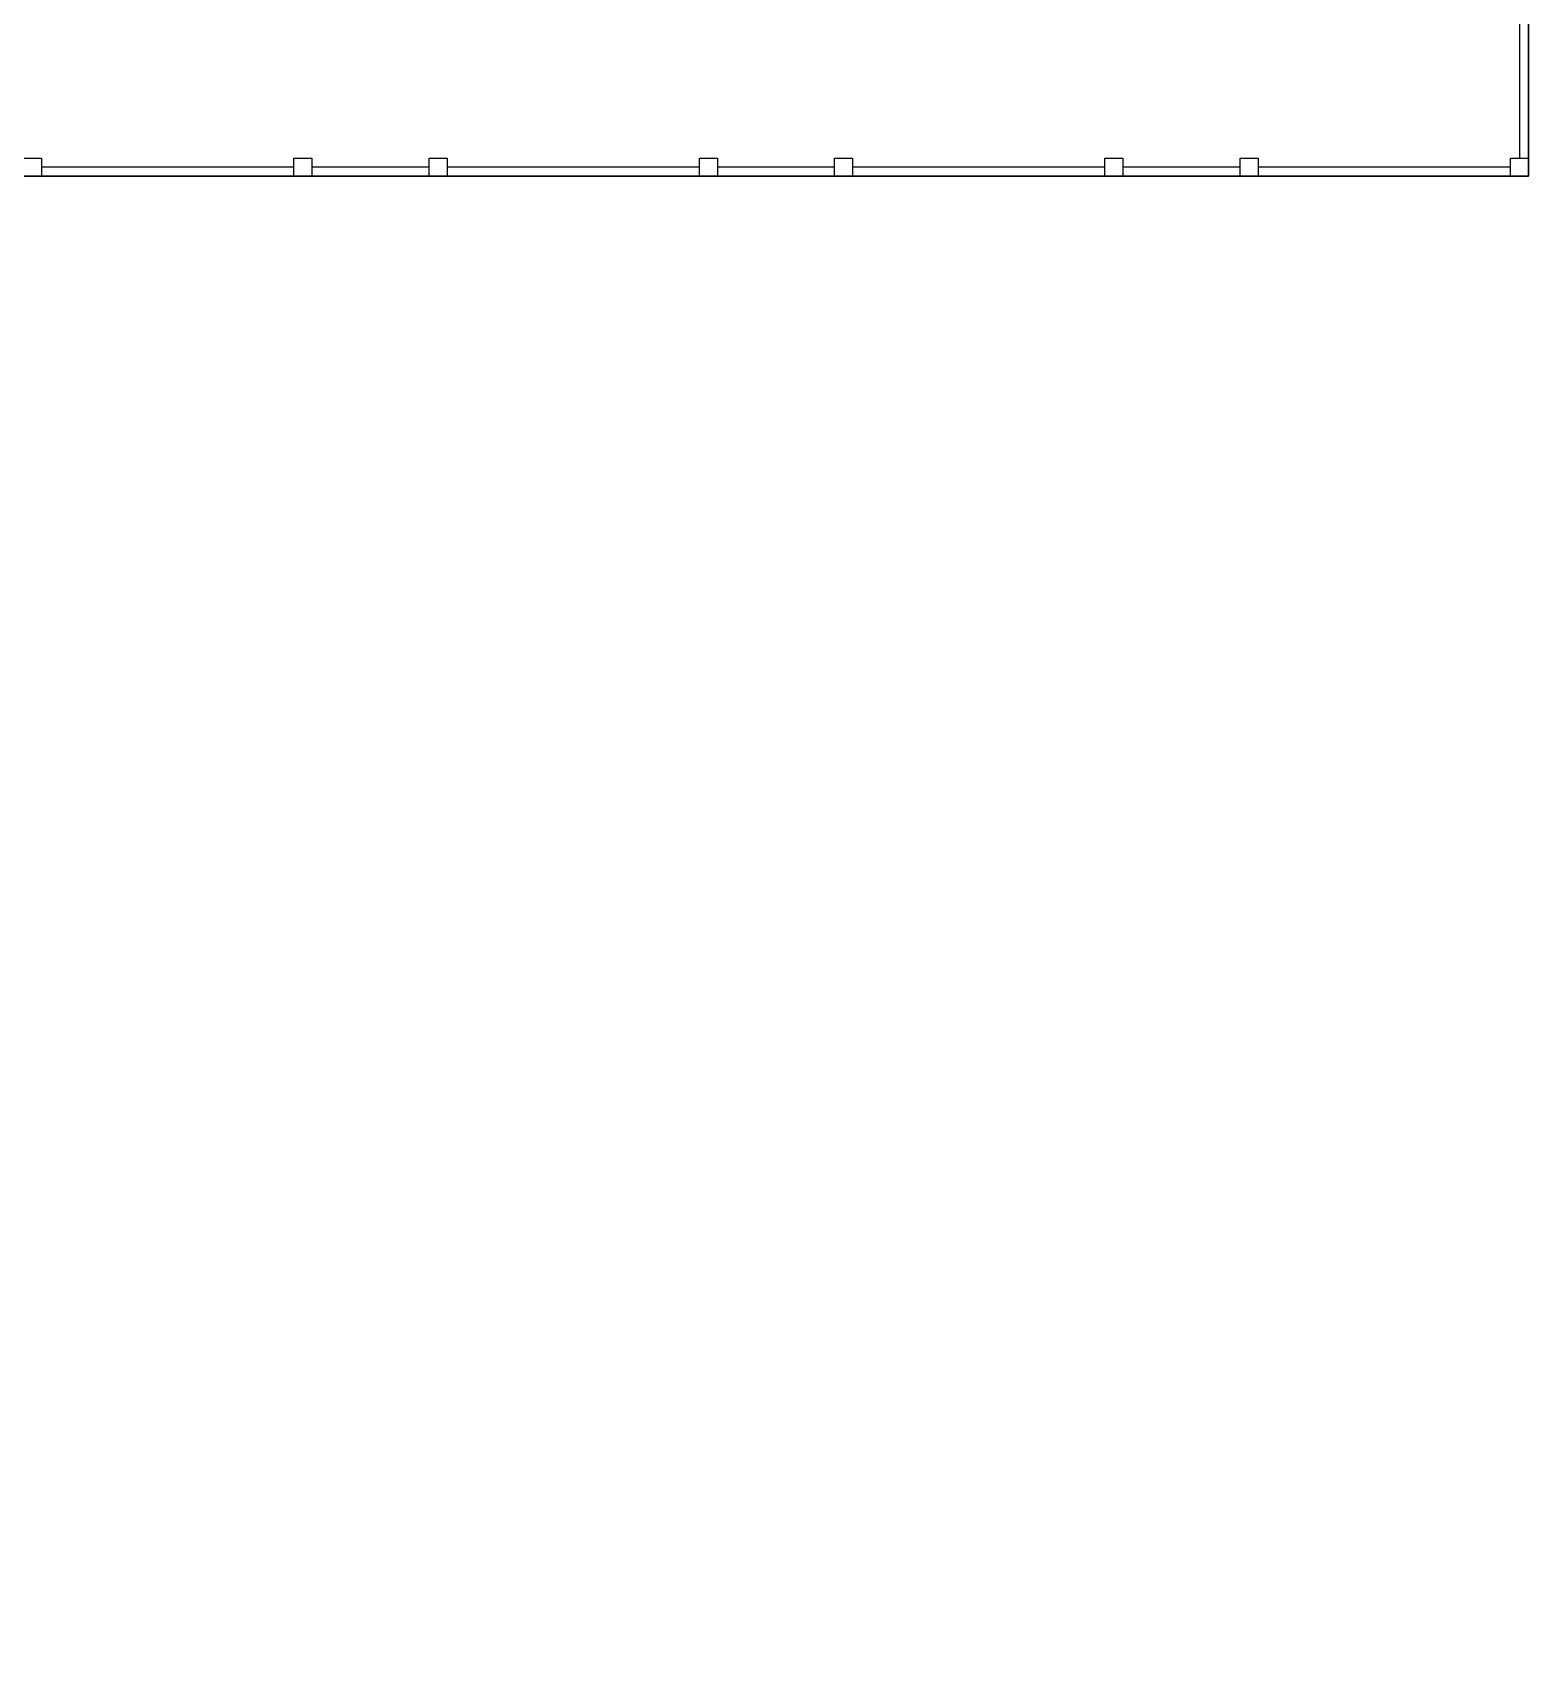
# Model space of a CAD drawing. Header units: millimetres. Extents: x -12337 to 132498, y -9485 to 82319.
# Drawn here: x 99228 to 132428, y 969 to 37157 of the extents above; entities that cross this region are included whole.
import ezdxf

# ---------------------------------------------------------------- set-up
doc = ezdxf.new("R2010")
doc.units = ezdxf.units.MM
doc.layers.add('Basement 2 - Spaces and Zones', color=7, linetype='Continuous')
doc.layers.add('Basement 2 - Structural Members', color=7, linetype='Continuous')

msp = doc.modelspace()

# ---------------------------------------------------------------- linework, layer by layer
at = {"layer": 'Basement 2 - Spaces and Zones', "color": 1, "linetype": 'Continuous'}
msp.add_lwpolyline([(24428, 2469), (72028, 2469), (72028, 969), (96428, 969), (97928, 2469), (97876, 33967), (132428, 33969), (132428, 72369), (97928, 72369), (97928, 76519), (94978, 76619), (94978, 81269), (82478, 81269), (82478, 79619), (70628, 79619), (70628, 76519), (-1322, 76519)], dxfattribs=at)
at = {"layer": 'Basement 2 - Structural Members', "color": 4, "linetype": 'Continuous'}
for p, q in [((132228, 39969), (132228, 34369)), ((132428, 39969), (132428, 34369)), ((105028, 34169), (99428, 34169)), ((108028, 34169), (105428, 34169)), ((114028, 34169), (108428, 34169)), ((117028, 34169), (114428, 34169)), ((123028, 34169), (117428, 34169)), ((126028, 34169), (123428, 34169)), ((132028, 34169), (126428, 34169)), ((105028, 33969), (99428, 33969)), ((108028, 33969), (105428, 33969)), ((114028, 33969), (108428, 33969)), ((117028, 33969), (114428, 33969)), ((123028, 33969), (117428, 33969)), ((126028, 33969), (123428, 33969)), ((132028, 33969), (126428, 33969))]:
    msp.add_line(p, q, dxfattribs=at)
for points in [[(99428, 33969), (99028, 33969), (99028, 34369), (99428, 34369), (99428, 33969)], [(105428, 33969), (105028, 33969), (105028, 34369), (105428, 34369), (105428, 33969)], [(108428, 33969), (108028, 33969), (108028, 34369), (108428, 34369), (108428, 33969)], [(114428, 33969), (114028, 33969), (114028, 34369), (114428, 34369), (114428, 33969)], [(117428, 33969), (117028, 33969), (117028, 34369), (117428, 34369), (117428, 33969)], [(123428, 33969), (123028, 33969), (123028, 34369), (123428, 34369), (123428, 33969)], [(126428, 33969), (126028, 33969), (126028, 34369), (126428, 34369), (126428, 33969)], [(132428, 33969), (132028, 33969), (132028, 34369), (132428, 34369), (132428, 33969)]]:
    msp.add_lwpolyline(points, dxfattribs=at)

doc.saveas('drawing.dxf')
